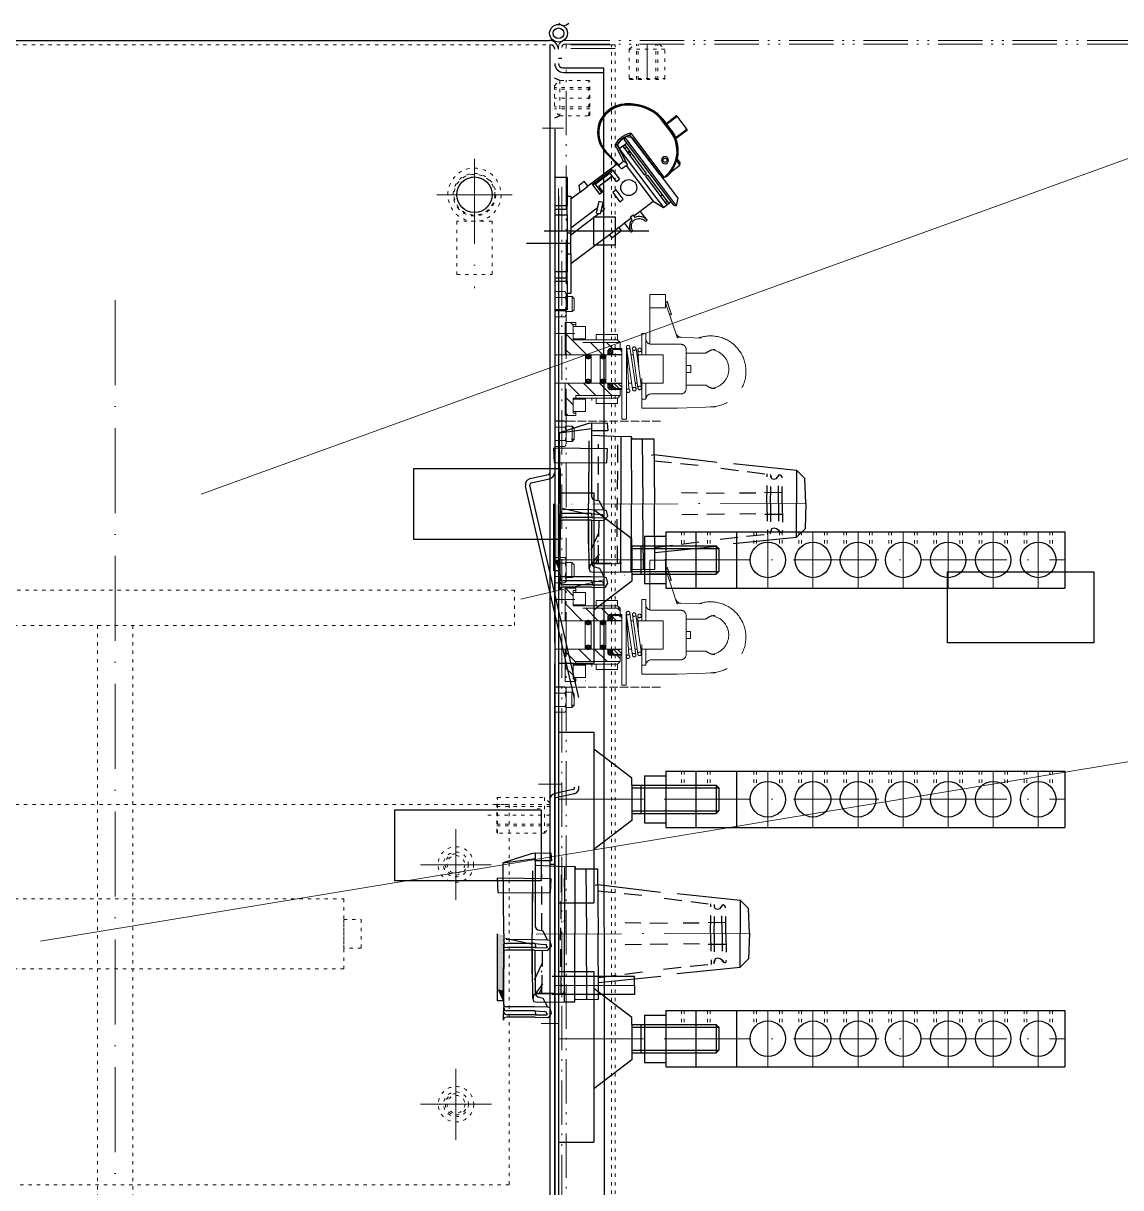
# Model space of a CAD drawing. Header units: millimetres. Extents: x 13152 to 35294, y -6229 to 54471.
# Drawn here: x 30455 to 31074, y 11748 to 12405 of the extents above; entities that cross this region are included whole.
import ezdxf

# ---------------------------------------------------------------- set-up
doc = ezdxf.new("R2010")
doc.units = ezdxf.units.MM
doc.header["$LTSCALE"] = 4
for name, pattern in [('5 双点画线', [10.5, 6.25, -1.25, 0.25, -1.25, 0.25, -1.25]), ('ACAD_ISO02W100', [15, 12, -3]), ('ACAD_ISO03W100', [1.18, 0.47, -0.71]), ('ACAD_ISO10W100', [18, 12, -3, 0, -3]), ('DASHED', [0.75, 0.5, -0.25])]:
    doc.linetypes.add(name, pattern=pattern)
for name, color, linetype in [('1', 12, 'Continuous'), ('10', 1, 'Continuous'), ('4虚线层', 6, 'DASHED'), ('器身绝缘0', 4, 'Continuous')]:
    doc.layers.add(name, color=color, linetype=linetype)
for name, color, linetype, lineweight in [('标注、文本', 3, 'Continuous', 25), ('粗实线', 4, 'Continuous', 53), ('铁心', 3, 'Continuous', 0)]:
    doc.layers.add(name, color=color, linetype=linetype, lineweight=lineweight)
pattern_1 = [(135, (75926.2069, -165104.8281), (0.56126601, 0.56126601), []), (45, (75926.2069, -165104.8281), (1.68379802, 0.56126601), [1.984375, -1.190625])]

# ---------------------------------------------------------------- blocks, each defined once
blk = doc.blocks.new('5354650')
at = {"layer": '4虚线层', "ltscale": 5}
h = blk.add_hatch(color=256, dxfattribs=at)
h.dxf.hatch_style = 2
h.paths.add_polyline_path([(26822.77, -1880.58), (26822.82, -1911.91), (26826.27, -1912.71)])
h = blk.add_hatch(color=256, dxfattribs=at)
h.dxf.hatch_style = 2
h.paths.add_polyline_path([(26822.77, -1880.58), (26826.22, -1881.38), (26826.27, -1912.71)])
at = {"layer": '标注、文本'}
h = blk.add_hatch(color=256, dxfattribs=at)
h.dxf.hatch_style = 2
h.paths.add_polyline_path([(26822.82, -1911.91), (26826.27, -1912.71), (26825.69, -1918.4)])
at = {"layer": '4虚线层', "ltscale": 5}
for points in [[(26847.88, -1879.09), (26847.98, -1847.07)], [(26842.5, -1858.18), (26842.4, -1880.74)], [(26916.92, -1860.8), (26945.22, -1864.42)], [(26945.06, -1865.11), (26945.43, -1866.65), (26946.82, -1866.97), (26948.36, -1866.6), (26949.37, -1865.38)], [(26950.22, -1864.84), (26949.53, -1864.68), (26949.37, -1865.38)], [(26951.55, -1881.18), (26951.45, -1865.85), (26950.91, -1865), (26950.22, -1864.84)], [(26918.73, -1875.05), (26894.79, -1874.63)], [(26951.6, -1874.63), (26927.51, -1874.9)], [(26846.28, -1914.41), (26844.04, -1914.62), (26847.82, -1914.04), (26848.25, -1890.1)], [(26918.94, -1886.76), (26894.85, -1887.02)], [(26951.66, -1887.03), (26927.72, -1886.6)], [(26916.44, -1900.75), (26944.79, -1897.82)], [(26949.58, -1896.02), (26948.36, -1895.01), (26946.97, -1894.69), (26945.43, -1895.06), (26944.95, -1897.13)], [(26949.58, -1896.02), (26950.11, -1896.87), (26950.8, -1897.03)], [(26950.8, -1897.03), (26951.5, -1897.19), (26951.82, -1895.8)]]:
    blk.add_lwpolyline(points, dxfattribs=at)
for points in [[(26858.84, -1847.39), (26858.84, -1847.39), (26858.41, -1880.79), (26858.41, -1880.79)], [(26860.59, -1849.25), (26860.59, -1849.25), (26860.64, -1880.58), (26860.64, -1880.58)], [(26879.32, -1856.49), (26879.32, -1856.49), (26907.77, -1859.41), (26907.77, -1859.41)], [(26942.93, -1880.64), (26942.93, -1880.64), (26943.15, -1863.94), (26943.15, -1863.94)], [(26945.01, -1881.12), (26945.01, -1881.12), (26945.22, -1864.42), (26945.22, -1864.42)], [(26950.22, -1864.84), (26950.22, -1864.84), (26950.38, -1864.15), (26950.38, -1864.15)], [(26949.48, -1880.7), (26949.48, -1880.7), (26949.37, -1865.38), (26949.37, -1865.38)], [(26858.67, -1914.36), (26858.67, -1914.36), (26858.41, -1880.79), (26858.41, -1880.79)], [(26942.93, -1880.64), (26942.93, -1880.64), (26943.25, -1898.2), (26943.25, -1898.2)], [(26945.01, -1881.12), (26945.01, -1881.12), (26944.79, -1897.82), (26944.79, -1897.82)], [(26949.48, -1880.7), (26949.48, -1880.7), (26949.42, -1896.71), (26949.42, -1896.71)], [(26951.55, -1881.18), (26951.55, -1881.18), (26951.82, -1895.8), (26951.82, -1895.8)], [(26843.72, -1906.54), (26843.72, -1906.54), (26848.03, -1897.34), (26848.03, -1897.34)], [(26847.61, -1902.34), (26847.61, -1902.34), (26847.77, -1901.65), (26847.77, -1901.65)], [(26879.68, -1905.37), (26879.68, -1905.37), (26908.2, -1901.76), (26908.2, -1901.76)], [(26848.24, -1909.04), (26848.24, -1909.04), (26844.04, -1914.62), (26844.04, -1914.62)], [(26842.71, -1917.23), (26842.71, -1917.23), (26842.87, -1916.54), (26842.87, -1916.54)], [(26844.89, -1914.09), (26844.89, -1914.09), (26860.9, -1914.15), (26860.9, -1914.15)], [(26847.77, -1911.11), (26847.77, -1911.11), (26846.28, -1914.41), (26846.28, -1914.41)]]:
    blk.add_open_spline(points, degree=3, dxfattribs=at)
at = {"layer": '标注、文本', "color": 1, "linetype": 'ACAD_ISO10W100', "lineweight": 18}
blk.add_line((26964.8, -1880.59), (26822.77, -1880.88), dxfattribs=at)
at = {"layer": '标注、文本'}
for points in [[(26844.16, -1835.26), (26841.92, -1835.47), (26826.18, -1840.58)], [(26826.38, -1880.68), (26826.18, -1840.58), (26844.21, -1838.18)], [(26844.16, -1835.26), (26852.93, -1835.1), (26853.36, -1839.57), (26843.89, -1839.57)], [(26844.16, -1835.26), (26844.05, -1876.75), (26844.58, -1877.6), (26845.8, -1878.61)], [(26844.79, -1841.96), (26860.65, -1842.71), (26866.5, -1842.6), (26866.49, -1880.48)], [(26866.5, -1842.6), (26866.87, -1844.14), (26879.26, -1844.09), (26879.58, -1880.58)], [(26872.72, -1844.04), (26873.04, -1880.53)], [(26877.88, -1853.24), (26879.42, -1852.87), (26914.8, -1857.39)], [(26924.1, -1858.09), (26959.64, -1861.92), (26959.64, -1880.86)], [(26964.8, -1880.59), (26964.37, -1866.65), (26959.64, -1861.92)], [(26826.38, -1880.68), (26825.69, -1918.4), (26822.76, -1918.45), (26822.77, -1880.58)], [(26826.38, -1880.68), (26826.06, -1919.94), (26826.43, -1921.48), (26827.82, -1921.8)], [(26826.28, -1884.3), (26826.65, -1885.84), (26828.03, -1886.16)], [(26844.89, -1914.09), (26843.19, -1915.16), (26842.71, -1917.23), (26843.08, -1918.77), (26845.16, -1919.25), (26860.48, -1919.15), (26866.33, -1919.04), (26866.49, -1880.48)], [(26843.94, -1889.84), (26844.04, -1914.62), (26858.67, -1914.36), (26860.21, -1913.99), (26860.53, -1912.6), (26860.64, -1880.58)], [(26851.07, -1884.2), (26848.57, -1879.25), (26845.8, -1878.61)], [(26853.19, -1887.6), (26852.82, -1886.06), (26852.45, -1884.52), (26851.07, -1884.2)], [(26866.65, -1917.66), (26879.73, -1917.77), (26879.58, -1880.58)], [(26923.89, -1903.19), (26959.63, -1899.79), (26959.64, -1880.86)], [(26964.8, -1880.59), (26964.37, -1895.06), (26959.63, -1899.79)], [(26825.8, -1886.38), (26826.86, -1888.08), (26828.25, -1888.4)], [(26827.93, -1889.78), (26826.38, -1890.15), (26826.06, -1891.54)], [(26843.94, -1889.84), (26844.04, -1914.62), (26844.57, -1915.48), (26845.8, -1916.49)], [(26843.94, -1889.84), (26851.17, -1890.05)], [(26844.04, -1886.22), (26844.26, -1888.45)], [(26844.04, -1886.22), (26844.26, -1888.45)], [(26850.8, -1888.51), (26850.43, -1886.96), (26849.04, -1886.64)], [(26851.17, -1890.05), (26852.18, -1888.83), (26853.19, -1887.6)], [(26879.74, -1908.3), (26914.79, -1904.74)], [(26851.06, -1922.07), (26848.56, -1917.12), (26845.8, -1916.49)], [(26826.06, -1919.94), (26826.27, -1922.18), (26826.65, -1923.72), (26828.03, -1924.04)], [(26826.06, -1929.41), (26826.27, -1922.18)], [(26853.19, -1925.48), (26852.82, -1923.93), (26852.45, -1922.39), (26851.06, -1922.07)], [(26825.8, -1924.25), (26826.86, -1925.95), (26828.24, -1926.27)], [(26827.92, -1927.66), (26826.38, -1928.03), (26826.06, -1929.41)], [(26843.93, -1927.71), (26851.17, -1927.92)], [(26850.8, -1926.38), (26850.42, -1924.84), (26849.04, -1924.52)], [(26851.17, -1927.92), (26852.02, -1927.39), (26853.19, -1925.48)]]:
    blk.add_lwpolyline(points, dxfattribs=at)
blk.add_lwpolyline([(26823.04, -1857.33), (26852.82, -1857.65), (26853.2, -1849.73), (26822.72, -1849.25)], close=True, dxfattribs=at)
for points in [[(26842.61, -1845.1), (26842.61, -1845.1), (26842.4, -1880.74), (26842.4, -1880.74)], [(26860.65, -1842.71), (26860.65, -1842.71), (26860.64, -1880.58), (26860.64, -1880.58)], [(26827.29, -1883.08), (26827.29, -1883.08), (26842.5, -1886.59), (26842.5, -1886.59)], [(26843.83, -1883.98), (26843.83, -1883.98), (26827.82, -1883.93), (26827.82, -1883.93)], [(26842.29, -1903.29), (26842.29, -1903.29), (26842.4, -1880.74), (26842.4, -1880.74)], [(26842.71, -1917.23), (26842.71, -1917.23), (26842.4, -1880.74), (26842.4, -1880.74)], [(26851.07, -1884.2), (26851.07, -1884.2), (26843.83, -1883.98), (26843.83, -1883.98)], [(26860.48, -1919.15), (26860.48, -1919.15), (26860.64, -1880.58), (26860.64, -1880.58)], [(26873.19, -1917.71), (26873.19, -1917.71), (26873.04, -1880.53), (26873.04, -1880.53)], [(26843.94, -1889.84), (26843.94, -1889.84), (26827.93, -1889.78), (26827.93, -1889.78)], [(26844.04, -1886.22), (26844.04, -1886.22), (26828.03, -1886.16), (26828.03, -1886.16)], [(26844.26, -1888.45), (26844.26, -1888.45), (26828.25, -1888.4), (26828.25, -1888.4)], [(26844.04, -1886.22), (26844.04, -1886.22), (26849.04, -1886.64), (26849.04, -1886.64)], [(26844.26, -1888.45), (26844.26, -1888.45), (26850.8, -1888.51), (26850.8, -1888.51)], [(26850.8, -1888.51), (26850.8, -1888.51), (26850.96, -1887.81), (26850.96, -1887.81)], [(26843.83, -1921.86), (26843.83, -1921.86), (26827.82, -1921.8), (26827.82, -1921.8)], [(26844.04, -1924.09), (26844.04, -1924.09), (26828.03, -1924.04), (26828.03, -1924.04)], [(26851.06, -1922.07), (26851.06, -1922.07), (26843.83, -1921.86), (26843.83, -1921.86)], [(26844.04, -1924.09), (26844.04, -1924.09), (26844.25, -1926.33), (26844.25, -1926.33)], [(26844.04, -1924.09), (26844.04, -1924.09), (26849.04, -1924.52), (26849.04, -1924.52)], [(26843.93, -1927.71), (26843.93, -1927.71), (26827.92, -1927.66), (26827.92, -1927.66)], [(26844.25, -1926.33), (26844.25, -1926.33), (26828.24, -1926.27), (26828.24, -1926.27)], [(26844.25, -1926.33), (26844.25, -1926.33), (26850.8, -1926.38), (26850.8, -1926.38)], [(26850.8, -1926.38), (26850.8, -1926.38), (26850.96, -1925.69), (26850.96, -1925.69)]]:
    blk.add_open_spline(points, degree=3, dxfattribs=at)
blk = doc.blocks.new('m123')
at = {"layer": '标注、文本'}
for p, q in [((42662.81, 11135.56), (42662.81, 11039.45)), ((42662.81, 11135.56), (42682.81, 11135.56)), ((42682.81, 11135.56), (42682.81, 11039.45)), ((42704.31, 11109.75), (42682.81, 11126.05)), ((42723.31, 11113.63), (42723.31, 11081.88)), ((42723.31, 11113.63), (42948.31, 11113.63)), ((42740.31, 11113.63), (42740.31, 11081.88)), ((42763.31, 11113.63), (42763.31, 11081.88)), ((42948.31, 11113.63), (42948.31, 11081.88)), ((42704.31, 11105.75), (42704.31, 11109.75)), ((42704.31, 11105.75), (42751.81, 11105.75)), ((42704.31, 11105.75), (42704.31, 11089.75)), ((42709.31, 11105.75), (42709.31, 11089.75)), ((42711.31, 11111.09), (42723.31, 11111.09)), ((42711.31, 11111.09), (42711.31, 11084.41)), ((42751.81, 11105.75), (42751.81, 11089.75)), ((42751.81, 11105.75), (42753.31, 11104.25)), ((42704.31, 11104.25), (42753.31, 11104.25)), ((42753.31, 11104.25), (42753.31, 11091.25)), ((42704.31, 11085.75), (42682.81, 11069.45)), ((42704.31, 11091.25), (42753.31, 11091.25)), ((42704.31, 11089.75), (42751.81, 11089.75)), ((42704.31, 11089.75), (42704.31, 11085.75)), ((42751.81, 11089.75), (42753.31, 11091.25)), ((42711.31, 11084.41), (42723.31, 11084.41)), ((42723.31, 11081.88), (42948.31, 11081.88)), ((42662.81, 11039.45), (42682.81, 11039.45))]:
    blk.add_line(p, q, dxfattribs=at)
at = {"layer": '标注、文本', "color": 2, "linetype": 'ACAD_ISO03W100', "lineweight": 18}
for p, q in [((42732.31, 11113.63), (42732.31, 11105.75)), ((42733.81, 11113.63), (42733.81, 11105.75)), ((42746.81, 11113.63), (42746.81, 11105.75)), ((42748.31, 11113.63), (42748.31, 11105.75)), ((42772.91, 11113.63), (42772.91, 11103.75)), ((42774.41, 11113.63), (42774.41, 11105.35)), ((42787.41, 11113.63), (42787.41, 11105.35)), ((42788.91, 11113.63), (42788.91, 11103.75)), ((42798.31, 11113.63), (42798.31, 11103.75)), ((42799.81, 11113.63), (42799.81, 11105.35)), ((42812.81, 11113.63), (42812.81, 11105.35)), ((42814.31, 11113.63), (42814.31, 11103.75)), ((42823.71, 11113.63), (42823.71, 11103.75)), ((42825.21, 11113.63), (42825.21, 11105.35)), ((42838.21, 11113.63), (42838.21, 11105.35)), ((42839.71, 11113.63), (42839.71, 11103.75)), ((42849.11, 11113.63), (42849.11, 11103.75)), ((42850.61, 11113.63), (42850.61, 11105.35)), ((42863.61, 11113.63), (42863.61, 11105.35)), ((42865.11, 11113.63), (42865.11, 11103.75)), ((42874.51, 11113.63), (42874.51, 11103.75)), ((42876.01, 11113.63), (42876.01, 11105.35)), ((42889.01, 11113.63), (42889.01, 11105.35)), ((42890.51, 11113.63), (42890.51, 11103.75)), ((42899.91, 11113.63), (42899.91, 11103.75)), ((42901.41, 11113.63), (42901.41, 11105.35)), ((42914.41, 11113.63), (42914.41, 11105.35)), ((42915.91, 11113.63), (42915.91, 11103.75)), ((42925.31, 11113.63), (42925.31, 11103.75)), ((42926.81, 11113.63), (42926.81, 11105.35)), ((42939.81, 11113.63), (42939.81, 11105.35)), ((42941.31, 11113.63), (42941.31, 11103.75))]:
    blk.add_line(p, q, dxfattribs=at)
at = {"layer": '标注、文本', "color": 1, "linetype": 'ACAD_ISO10W100', "lineweight": 18}
for p, q in [((42780.91, 11113.63), (42780.91, 11081.88)), ((42806.31, 11113.63), (42806.31, 11081.88)), ((42831.71, 11113.63), (42831.71, 11081.88)), ((42857.11, 11113.63), (42857.11, 11081.88)), ((42882.51, 11113.63), (42882.51, 11081.88)), ((42907.91, 11113.63), (42907.91, 11081.88)), ((42933.31, 11113.63), (42933.31, 11081.88)), ((42662.81, 11097.75), (42753.31, 11097.75)), ((42723.31, 11097.75), (42948.31, 11097.75))]:
    blk.add_line(p, q, dxfattribs=at)
at = {"layer": '标注、文本'}
for centre in [(42780.91, 11097.75), (42806.31, 11097.75), (42831.71, 11097.75), (42857.11, 11097.75), (42882.51, 11097.75), (42907.91, 11097.75), (42933.31, 11097.75)]:
    blk.add_circle(centre, 10, dxfattribs=at)
blk = doc.blocks.new('A$C200A7939')
at = {"layer": '粗实线', "lineweight": 30}
for p, q in [((53.97, 115.63), (53.85, 115.85)), ((73.62, 110.49), (73.49, 110.71)), ((75.54, 109.03), (75.32, 109.25)), ((81.19, 100.54), (76.22, 107.14)), ((76.61, 107.46), (76.49, 107.69)), ((78.39, 105.16), (76.49, 107.69)), ((76.61, 107.46), (81.58, 100.87)), ((76.65, 107.7), (78.55, 105.17)), ((76.86, 107.48), (76.65, 107.7)), ((76.86, 107.48), (81.83, 100.88)), ((78.55, 105.17), (78.39, 105.16)), ((90.54, 101.75), (84.94, 109.17)), ((58.8, 99.51), (77.31, 74.97)), ((79.68, 103.67), (79.52, 103.66)), ((81.47, 101.08), (79.52, 103.66)), ((79.68, 103.67), (81.63, 101.09)), ((81.58, 100.87), (81.47, 101.08)), ((81.83, 100.88), (81.63, 101.09)), ((83.14, 98.43), (83.03, 98.64)), ((90.51, 101.11), (84.48, 96.63)), ((42.06, 92.46), (42.18, 92.23)), ((54.76, 83.77), (50.02, 93.07)), ((51.13, 93.09), (56.58, 82.4)), ((51.34, 93.11), (51.17, 93.1)), ((56.61, 82.41), (51.17, 93.1)), ((52.51, 90.81), (51.34, 93.11)), ((51.38, 93.11), (51.36, 93.13)), ((51.38, 93.11), (52.54, 90.83)), ((56.73, 93.99), (52.37, 90.7)), ((54.34, 92.18), (55.41, 92.98)), ((54.34, 92.18), (66.47, 76.09)), ((55.26, 97.21), (55.17, 96.07)), ((69.16, 77.5), (55.17, 96.07)), ((55.41, 92.98), (67.54, 76.9)), ((69.96, 78.1), (55.47, 97.33)), ((59.28, 97.23), (55.83, 97.52)), ((75.15, 76.19), (58.36, 98.44)), ((72.6, 80.08), (59.7, 97.19)), ((52.81, 80.26), (44.69, 88.78)), ((45.06, 89.1), (52.08, 81.75)), ((52.37, 90.7), (73.59, 62.55)), ((55.29, 90.92), (56.36, 91.73)), ((59.11, 88.08), (58.04, 87.27)), ((51.11, 82.05), (34.7, 69.69)), ((37.09, 70.68), (48.27, 79.11)), ((46.81, 77.55), (48.49, 78.81)), ((48.27, 79.11), (48.49, 78.81)), ((48.49, 78.81), (48.62, 78.64)), ((52.08, 81.75), (54.76, 83.77)), ((53.69, 79.39), (56.88, 81.79)), ((56.33, 81.37), (62.84, 72.73)), ((85.49, 62.98), (72.6, 80.08)), ((81.1, 77.42), (86.54, 81.52)), ((84.62, 84.07), (86.54, 81.52)), ((86.74, 82.92), (84.96, 85.28)), ((86.54, 81.52), (86.74, 82.92)), ((16, 76.76), (16, 2)), ((16, 74.76), (23, 74.76)), ((23, 74.76), (23, 58.67)), ((29.73, 70.34), (32.59, 72.49)), ((34.71, 69.68), (32.59, 72.49)), ((38.39, 71.28), (46.77, 77.6)), ((47.21, 77.02), (38.82, 70.7)), ((40.77, 69.78), (48.35, 75.5)), ((40.89, 69.62), (48.47, 75.34)), ((46.81, 77.55), (46.77, 77.6)), ((46.94, 77.37), (46.81, 77.55)), ((48.62, 78.64), (46.94, 77.37)), ((50.72, 72.36), (46.94, 77.37)), ((48.62, 78.64), (52.4, 73.63)), ((50.72, 72.36), (52.4, 73.63)), ((62.84, 72.73), (71.56, 61.15)), ((66.47, 76.09), (67.54, 76.9)), ((67.07, 75.29), (68.14, 76.1)), ((67.07, 75.29), (79.19, 59.2)), ((68.14, 76.1), (80.26, 60.01)), ((83.15, 58.93), (69.16, 77.5)), ((84.63, 58.64), (69.96, 78.1)), ((76.96, 74.29), (77.86, 74.97)), ((79.87, 75.84), (79.77, 75.95)), ((30.23, 66.31), (25, 62.37)), ((30.23, 66.3), (29.73, 70.34)), ((30.23, 66.3), (34.71, 69.68)), ((37.09, 70.68), (37.29, 70.41)), ((37.29, 70.41), (38.4, 71.26)), ((37.42, 70.24), (37.29, 70.41)), ((38.54, 71.08), (37.42, 70.24)), ((37.42, 70.24), (41.21, 65.2)), ((38.39, 71.28), (38.4, 71.26)), ((38.4, 71.26), (38.54, 71.08)), ((38.54, 71.08), (42.33, 66.04)), ((43.13, 66.65), (40.77, 69.78)), ((41.21, 65.2), (42.33, 66.04)), ((42.33, 66.04), (43.13, 66.65)), ((50.67, 67.63), (48.68, 66.13)), ((48.68, 66.13), (52.59, 60.94)), ((54.59, 62.44), (50.67, 67.63)), ((23, 64.08), (25, 64.08)), ((25, 64.08), (25, 43.35)), ((40.78, 61.02), (39.32, 54.68)), ((43.22, 60.45), (40.78, 61.02)), ((41.76, 54.12), (43.22, 60.45)), ((52.59, 60.94), (54.59, 62.44)), ((64.15, 55.57), (71.56, 61.15)), ((71.56, 61.15), (77.23, 57.72)), ((73.59, 62.55), (77.23, 57.72)), ((73.59, 62.55), (73.59, 62.55)), ((75.49, 64.11), (76.56, 64.92)), ((77.23, 57.72), (81.59, 61.01)), ((78.24, 60.46), (79.31, 61.27)), ((79.19, 59.2), (80.26, 60.01)), ((84.63, 58.64), (85.49, 62.98)), ((23, 58.67), (16, 58.67)), ((16, 56.75), (23, 56.75)), ((16, 53.47), (23, 53.47)), ((23, 56.75), (23, 58.67)), ((23, 53.47), (23, 56.75)), ((23, 53.47), (23, 21.29)), ((39.94, 57.35), (25, 46.1)), ((25, 42.34), (40.9, 54.32)), ((39.32, 54.68), (41.76, 54.12)), ((42, 55.15), (44.03, 56.68)), ((42.74, 58.39), (44.03, 56.68)), ((58.42, 52.21), (60.18, 53.53)), ((61.25, 52.11), (60.18, 53.53)), ((60.61, 52.96), (64.12, 55.61)), ((68, 50.45), (64.12, 55.61)), ((83.15, 58.93), (84.63, 58.64)), ((46.8, 42.53), (52.07, 46.51)), ((53.6, 44.48), (52.07, 46.51)), ((52.09, 46.48), (55.37, 48.95)), ((55.34, 48.99), (58.85, 51.63)), ((59.22, 43.83), (55.34, 48.99)), ((58.42, 52.21), (59.49, 50.79)), ((67.48, 50.06), (68, 50.45)), ((69, 44.35), (10, 44.35)), ((23, 43.35), (25, 43.35)), ((25, 31.41), (25, 43.35)), ((25, 26.06), (46.82, 42.51)), ((48.33, 40.51), (46.8, 42.53)), ((53.6, 44.48), (48.33, 40.51)), ((59.22, 43.83), (59.74, 44.23)), ((25, 37.38), (0, 37.38)), ((25, 31.41), (23, 31.41)), ((25, 31.41), (25, 9.38)), ((23, 21.29), (16, 21.29)), ((23, 18.01), (23, 21.29)), ((16, 18.01), (23, 18.01)), ((16, 16.09), (23, 16.09)), ((23, 16.09), (23, 18.01)), ((23, 16.09), (23, 0)), ((23, 9.38), (25, 9.38)), ((23, 0), (16, 0))]:
    blk.add_line(p, q, dxfattribs=at)
blk.add_lwpolyline([(38, 52.35), (50, 52.35), (50, 36.35), (38, 36.35)], close=True, dxfattribs=at)
at = {"layer": '粗实线', "lineweight": 30, "extrusion": (0, 0, -1)}
blk.add_circle((-78.17, 84.32), 2, dxfattribs=at)
at = {"layer": '粗实线', "lineweight": 30}
for centre, radius in [((78.17, 84.32), 1.13), ((57.72, 68.88), 4.5)]:
    blk.add_circle(centre, radius, dxfattribs=at)
for centre, radius, start, end in [((63.61, 47.14), 5.5, 37, 115.46304), ((63.61, 47.14), 5.5, 138.53696, 217), ((67.18, 50.46), 0.5, 222.89461, 307), ((59.44, 44.63), 0.5, 307, 31.10539)]:
    blk.add_arc(centre, radius, start, end, dxfattribs=at)
at = {"layer": '粗实线', "lineweight": 30, "extrusion": (0, 0, -1)}
blk.add_arc((-63.61, 47.14), 4.37, 328.89461, 137.10539, dxfattribs=at)
at = {"layer": '粗实线', "lineweight": 30}
for centre, major_axis, ratio, start_param, end_param in [((56.27, 99.81), (-14.09, -7.58), 0.99884, 4.363996, 6.551417), ((56.15, 100.04), (14.09, 7.58), 0.99884, 1.222403, 3.141558), ((56.28, 99.79), (13.65, 7.34), 0.99884, 1.222403, 3.409825), ((57.59, 90.15), (22.9, 12.31), 0.99884, 0.41949, 1.222403), ((57.71, 89.93), (-22.9, -12.31), 0.99884, 3.561083, 4.363996), ((54.04, 115.13), (0.072, -0.495), 0.016437, 1.52552, 3.096316), ((57.72, 89.91), (22.46, 12.08), 0.99884, 0.41949, 1.222403), ((57.75, 90.16), (18.61, 18.16), 0.998343, 0.13937, 0.871114), ((73.31, 110.09), (-0.306, -0.396), 0.043972, 1.551165, 3.121962), ((63.84, 97.81), (13.65, 7.34), 0.99884, 0.152631, 0.41949), ((63.71, 98.06), (14.09, 7.58), 0.99884, 0.15263, 0.41949), ((73.05, 109.93), (-0.612, -0.791), 0.056989, 3.133584, 3.6194), ((63.83, 97.83), (-14.09, -7.58), 0.99884, 3.294223, 3.561083), ((63.87, 98.07), (11.45, 11.17), 0.998343, 6.155695, 6.422555), ((64.08, 97.85), (11.45, 11.17), 0.998343, 6.155695, 6.283216), ((76.21, 107.16), (-0.399, -0.301), 0.047588, 1.564147, 3.1339), ((75.85, 107.1), (-0.799, -0.601), 0.05708, 3.159746, 3.671896), ((70.67, 99.04), (13.66, 10.29), 0.004763, -0.944344, -0.057398), ((70.97, 98.64), (13.98, 10.53), 0.004753, 5.322503, 6.287199), ((61.02, 87.28), (-10.96, -5.89), 0.99884, 4.39833, 5.304677), ((66.42, 89.41), (16.29, 8.76), 0.99884, 4.89389, 6.435766), ((66.41, 89.43), (-16.73, -9), 0.99884, 1.848722, 3.294173), ((81.18, 100.57), (-0.399, -0.301), 0.047588, 1.563859, 3.1339), ((80.83, 100.49), (-0.799, -0.602), 0.004753, 3.156454, 3.668086), ((76.57, 91.21), (-13.98, -10.53), 0.004753, 3.1467, 4.123831), ((60.99, 87.32), (10.08, 5.42), 0.99884, 1.309893, 2.118457), ((61.21, 87.08), (-0.82, 11.68), 0.999962, 0.172283, 0.96125), ((61.38, 87.09), (-0.82, 11.68), 0.999962, 0.481281, 0.96125), ((61.24, 87.34), (-8.19, -7.99), 0.998343, 4.602073, 4.979929), ((61.38, 87.09), (-0.82, 11.68), 0.999962, 0.188779, 0.405853), ((61.24, 87.34), (-8.19, -7.99), 0.998343, 4.191387, 4.291709), ((66.66, 89.45), (13.6, 13.27), 0.998343, 5.276241, 5.892279), ((45.05, 89.12), (0.362, 0.345), 0.046425, 3.128817, 4.699614), ((70.97, 98.64), (13.98, 10.53), 0.004753, 2.946494, 3.582151), ((70.67, 99.04), (-13.58, -10.23), 0.004753, 0.026533, 0.373337), ((77.56, 77.95), (2.64, 1.42), 0.99884, 4.135252, 4.354564), ((77.81, 77.97), (-2.15, -2.1), 0.998343, 0.817037, 0.867657), ((66.66, 89.45), (13.6, 13.27), 0.998343, 4.710195, 4.850406)]:
    blk.add_ellipse(centre, major_axis=major_axis, ratio=ratio, start_param=start_param, end_param=end_param, dxfattribs=at)
at = {"layer": '粗实线', "lineweight": 30, "extrusion": (0, 0, -1)}
for centre, major_axis, ratio, start_param, end_param in [((77.17, 105.35), (-1.39, 0.18), 0.001239, 3.147709, 3.666537), ((78.63, 103.41), (-1.06, -0.26), 0.001376, 2.614119, 3.133686), ((66.29, 89.64), (11.36, -15.26), 0.998745, 4.706556, 4.859166), ((66.45, 89.66), (11.11, -15.44), 0.99877, 4.690072, 5.567381), ((70.45, 85.56), (-15.47, -11.35), 0.089062, 2.738165, 2.767688), ((51.61, 81.57), (-2.08, 2.19), 0.012676, 3.143075, 4.080568), ((55.5, 84.51), (1.38, -2.71), 0.00104, 5.600881, 6.283298)]:
    blk.add_ellipse(centre, major_axis=major_axis, ratio=ratio, start_param=start_param, end_param=end_param, dxfattribs=at)
at = {"layer": '粗实线', "lineweight": 30}
for points, knots in [([(84.94, 109.17), (84.93, 109.18), (84.89, 109.25), (84.78, 109.32), (84.64, 109.37), (84.52, 109.38), (84.44, 109.36), (84.37, 109.34), (84.33, 109.33), (84.31, 109.32), (84.31, 109.31)], [0, 0, 0, 0, 0.060474, 0.246886, 0.39669, 0.524783, 0.633814, 0.728275, 0.835523, 1, 1, 1, 1]), ([(58.36, 98.44), (58.37, 98.44), (58.38, 98.47), (58.44, 98.58), (58.47, 98.67), (58.6, 98.98), (58.7, 99.24), (58.8, 99.51)], [0, 0, 0, 0, 0.25, 0.25, 0.5, 0.5, 1, 1, 1, 1]), ([(81.21, 101.71), (81.4, 101.51), (81.57, 101.3), (82, 100.78), (82.24, 100.46), (82.7, 99.82), (82.92, 99.5), (83.55, 98.5), (83.93, 97.81), (84.26, 97.1)], [0, 0, 0, 0, 0.149275, 0.149275, 0.361956, 0.361956, 0.574638, 0.574638, 1, 1, 1, 1]), ([(90.51, 101.11), (90.51, 101.11), (90.52, 101.11), (90.54, 101.14), (90.59, 101.21), (90.63, 101.32), (90.65, 101.47), (90.62, 101.62), (90.57, 101.7), (90.54, 101.74)], [0, 0, 0, 0, 0.044869, 0.213016, 0.339629, 0.479509, 0.658519, 0.857969, 1, 1, 1, 1]), ([(51.13, 93.09), (51.13, 93.09), (51.1, 93.08), (50.98, 93.07), (50.89, 93.07), (50.58, 93.07), (50.3, 93.07), (50.02, 93.07)], [0, 0, 0, 0, 0.25, 0.25, 0.5, 0.5, 1, 1, 1, 1]), ([(84.48, 96.63), (84.48, 96.63), (84.47, 96.64), (84.45, 96.68), (84.44, 96.71), (84.4, 96.8), (84.37, 96.85), (84.32, 96.97), (84.29, 97.03), (84.26, 97.1)], [0, 0, 0, 0, 0.25, 0.25, 0.5, 0.5, 0.75, 0.75, 1, 1, 1, 1]), ([(52.81, 80.26), (52.73, 80.35), (52.66, 80.45), (52.52, 80.68), (52.46, 80.8), (52.34, 81.06), (52.29, 81.19), (52.18, 81.47), (52.13, 81.61), (52.08, 81.75)], [0, 0, 0, 0, 0.25, 0.25, 0.5, 0.5, 0.75, 0.75, 1, 1, 1, 1]), ([(56.58, 82.4), (56.51, 82.53), (56.41, 82.65), (56.15, 82.88), (56, 82.99), (55.67, 83.22), (55.5, 83.33), (55.13, 83.55), (54.95, 83.66), (54.76, 83.77)], [0, 0, 0, 0, 0.25, 0.25, 0.5, 0.5, 0.75, 0.75, 1, 1, 1, 1]), ([(77.31, 74.97), (77.08, 74.99), (76.86, 75.04), (76.48, 75.16), (76.33, 75.22), (76.18, 75.3)], [0, 0, 0, 0, 0.564466, 0.564466, 1, 1, 1, 1]), ([(77.97, 74.99), (78.13, 75.01), (78.29, 75.04), (78.6, 75.14), (78.75, 75.21), (79.03, 75.35), (79.16, 75.43), (79.41, 75.62), (79.53, 75.72), (79.64, 75.83)], [0, 0, 0, 0, 0.25, 0.25, 0.5, 0.5, 0.75, 0.75, 1, 1, 1, 1]), ([(78.21, 75), (78.37, 75.02), (78.53, 75.06), (78.84, 75.16), (78.99, 75.22), (79.27, 75.37), (79.4, 75.45), (79.65, 75.63), (79.76, 75.73), (79.87, 75.84)], [0, 0, 0, 0, 0.25, 0.25, 0.5, 0.5, 0.75, 0.75, 1, 1, 1, 1])]:
    blk.add_open_spline(points, degree=3, knots=knots, dxfattribs=at)
blk = doc.blocks.new('jjsiieiekjnnm')
at = {"linetype": 'ACAD_ISO02W100', "lineweight": 13}
h = blk.add_hatch(dxfattribs=at)
h.set_pattern_fill('ANSI31', color=2, scale=2, angle=360, style=0)
h.set_pattern_definition([(45, (48120.354, -165383.168), (-4.490128, 4.490128), [])])
h.paths.add_polyline_path([(65904.39, -161943.76), (65925.39, -161943.76), (65925.39, -161942.26), (65930.89, -161942.26), (65930.89, -161933.76), (65929.39, -161933.76), (65929.39, -161932.76), (65935.39, -161932.76), (65935.39, -161950.76), (65934.83, -161950.76), (65923.12, -161950.76, 0.333333), (65921.62, -161950.76), (65914.82, -161950.76, 0.333333), (65913.32, -161950.76), (65912.49, -161950.76), (65911.39, -161950.76), (65911.39, -161948.26), (65910.39, -161947.26), (65904.39, -161947.26)])
h.paths.add_polyline_path([(65911.39, -161966.76), (65913.32, -161966.76, 0.333333), (65914.82, -161966.76), (65919.52, -161966.76), (65921.62, -161966.76, 0.333333), (65923.12, -161966.76), (65934.82, -161966.76), (65935.39, -161966.76), (65935.39, -161984.81), (65929.39, -161984.81), (65929.39, -161983.76), (65930.89, -161983.76), (65930.89, -161975.26), (65929.39, -161975.26), (65929.39, -161973.76), (65904.39, -161973.76), (65904.39, -161970.26), (65910.39, -161970.26), (65911.39, -161969.26)])
h = blk.add_hatch(dxfattribs=at)
h.set_pattern_fill('ANSI31', color=2, scale=2, angle=450, style=0)
h.set_pattern_definition([(45, (75926.207, -165104.828), (4.490128, -4.490128), [])])
h.paths.add_polyline_path([(65908.59, -161947.76), (65903.39, -161947.76), (65903.39, -161950.56), (65908.59, -161950.56), (65908.59, -161949.26)])
h = blk.add_hatch(dxfattribs=at)
h.set_pattern_fill('ANSI31', color=2, scale=1.5, angle=450, style=0)
h.set_pattern_definition([(45, (75926.207, -165104.828), (3.367596, -3.367596), [])])
h.paths.add_polyline_path([(65908.59, -161947.76), (65903.39, -161947.76), (65903.39, -161950.56), (65908.59, -161950.56), (65908.59, -161949.26)])
h = blk.add_hatch(dxfattribs=at)
h.set_pattern_fill('ANSI38', color=2, scale=0.25, angle=360, style=0)
h.set_pattern_definition(pattern_1)
h.paths.add_polyline_path([(65911.39, -161949.26, 1), (65908.59, -161949.26, 1)])
h = blk.add_hatch(dxfattribs=at)
h.set_pattern_fill('ANSI31', color=2, scale=0.5, angle=450, style=0)
h.set_pattern_definition([(45, (75926.2069, -165104.8281), (1.12253202, -1.12253202), [])])
h.paths.add_polyline_path([(65908.59, -161969.76), (65908.59, -161966.96), (65903.39, -161966.96), (65903.39, -161969.76)])
h = blk.add_hatch(dxfattribs=at)
h.set_pattern_fill('ANSI38', color=2, scale=0.25, angle=360, style=0)
h.set_pattern_definition(pattern_1)
h.paths.add_polyline_path([(65911.39, -161968.26, 1), (65908.59, -161968.26, 1)])
at = {"color": 2, "linetype": 'ACAD_ISO02W100', "lineweight": 13}
for p, q in [((65878.88, -161916.67), (65878.88, -161921.37)), ((65878.88, -161916.67), (65887.66, -161916.67)), ((65887.66, -161916.67), (65887.66, -161944.73)), ((65878.88, -161921.37), (65872.18, -161941.37)), ((65877.93, -161921.05), (65875.58, -161928.05)), ((65877.94, -161920.51), (65875.6, -161927.51)), ((65878.88, -161921.37), (65877.93, -161921.05)), ((65878.89, -161920.83), (65877.94, -161920.51)), ((65878.88, -161921.37), (65878.88, -161924.34)), ((65876.53, -161928.37), (65875.58, -161928.05)), ((65876.54, -161927.83), (65875.6, -161927.51)), ((65876.66, -161924.34), (65876.83, -161924.34)), ((65878.88, -161924.34), (65887.66, -161924.34)), ((65923.89, -161934.76), (65923.89, -161941.76)), ((65923.89, -161934.76), (65930.89, -161934.76)), ((65923.89, -161934.76), (65923.89, -161936.26)), ((65929.39, -161932.46), (65935.39, -161932.46)), ((65929.39, -161932.46), (65929.39, -161933.76)), ((65930.89, -161933.76), (65929.39, -161933.76)), ((65929.39, -161933.76), (65929.39, -161934.76)), ((65930.89, -161942.26), (65930.89, -161933.76)), ((65930.89, -161934.76), (65930.89, -161942.26)), ((65935.39, -161932.46), (65935.39, -161950.76)), ((65872.19, -161940.83), (65858.34, -161941.31)), ((65889.89, -161938.83), (65889.89, -161939.83)), ((65889.89, -161938.83), (65889.89, -161950.76)), ((65892.19, -161938.83), (65889.89, -161938.83)), ((65892.19, -161938.83), (65892.19, -161950.76)), ((65904.39, -161943.76), (65905.89, -161942.26)), ((65904.39, -161947.26), (65904.39, -161943.76)), ((65904.39, -161943.76), (65925.39, -161943.76)), ((65905.89, -161942.26), (65905.89, -161939.26)), ((65917.89, -161939.26), (65905.89, -161939.26)), ((65930.89, -161942.26), (65905.89, -161942.26)), ((65917.89, -161939.26), (65917.89, -161942.26)), ((65923.89, -161942.26), (65917.89, -161942.26)), ((65923.89, -161941.76), (65923.89, -161942.26)), ((65923.89, -161941.76), (65930.89, -161941.76)), ((65923.89, -161942.26), (65930.89, -161942.26)), ((65940.66, -161938.84), (65929.91, -161938.84)), ((65856.19, -161949.9), (65867.19, -161949.9)), ((65867.19, -161947.83), (65867.19, -161955.33)), ((65886.89, -161944.83), (65870.19, -161944.83)), ((65895.49, -161947.33), (65892.43, -161969.42)), ((65893.94, -161958.49), (65894.43, -161948.04)), ((65897.49, -161947.29), (65894.43, -161969.48)), ((65895.49, -161970.06), (65898.91, -161946.44)), ((65900.89, -161946.62), (65897.48, -161970.24)), ((65900.89, -161946.26), (65899.47, -161970.06)), ((65900.89, -161947.26), (65900.89, -161966.72)), ((65904.39, -161947.26), (65903.39, -161947.26)), ((65903.39, -161947.26), (65903.39, -161950.76)), ((65908.59, -161947.76), (65903.39, -161947.76)), ((65910.39, -161947.26), (65904.39, -161947.26)), ((65908.59, -161950.76), (65908.59, -161947.26)), ((65908.59, -161949.26), (65908.59, -161950.76)), ((65911.39, -161948.26), (65910.39, -161947.26)), ((65911.39, -161950.76), (65911.39, -161948.26)), ((65867.19, -161956.74), (65864.66, -161956.74)), ((65864.66, -161956.74), (65864.66, -161958.74)), ((65867.19, -161954.63), (65867.19, -161969.83)), ((65880.19, -161950.76), (65895.01, -161950.76)), ((65880.19, -161950.76), (65880.19, -161966.73)), ((65897.01, -161950.76), (65898.28, -161950.76)), ((65900.29, -161950.76), (65900.89, -161950.76)), ((65908.59, -161950.56), (65903.39, -161950.56)), ((65903.39, -161950.76), (65914.54, -161950.76)), ((65903.39, -161950.76), (65903.39, -161966.72)), ((65933.39, -161950.76), (65911.39, -161950.76)), ((65912.42, -161950.76), (65912.42, -161952.76)), ((65912.42, -161952.76), (65912.42, -161964.76)), ((65915.72, -161952.76), (65912.42, -161952.76)), ((65932.99, -161950.76), (65912.49, -161950.76)), ((65914.07, -161950.76), (65912.84, -161951.99)), ((65915.01, -161950.94), (65913.25, -161952.7)), ((65913.33, -161950.76), (65913.34, -161950.76)), ((65918.33, -161950.76), (65913.33, -161950.76)), ((65913.34, -161950.76), (65914.54, -161951.97)), ((65913.7, -161952.25), (65914.22, -161952.76)), ((65914.31, -161952.76), (65914.06, -161953.01)), ((65914.3, -161950.53), (65914.07, -161950.76)), ((65914.22, -161952.76), (65914.42, -161952.96)), ((65915.32, -161951.75), (65914.31, -161952.76)), ((65919.52, -161950.76), (65914.52, -161950.76)), ((65919.52, -161950.76), (65914.52, -161950.76)), ((65914.54, -161952.86), (65914.58, -161952.86)), ((65914.82, -161951.13), (65915.31, -161951.62)), ((65915.72, -161950.76), (65915.72, -161952.76)), ((65915.72, -161952.76), (65915.72, -161964.76)), ((65920.72, -161950.76), (65920.72, -161952.76)), ((65920.72, -161952.76), (65920.72, -161964.76)), ((65920.72, -161952.76), (65924.02, -161952.76)), ((65921.12, -161951.81), (65922.07, -161952.76)), ((65921.92, -161950.76), (65921.14, -161951.54)), ((65923.05, -161950.76), (65921.34, -161952.47)), ((65921.4, -161950.97), (65921.84, -161951.41)), ((65933.63, -161950.76), (65921.63, -161950.76)), ((65922.17, -161952.76), (65921.98, -161952.95)), ((65922.07, -161952.76), (65922.32, -161953.01)), ((65923.56, -161951.37), (65922.17, -161952.76)), ((65922.2, -161950.64), (65922.32, -161950.76)), ((65922.32, -161950.76), (65923.52, -161951.97)), ((65922.68, -161952.25), (65923.16, -161952.73)), ((65934.82, -161950.76), (65922.82, -161950.76)), ((65934.82, -161950.76), (65922.82, -161950.76)), ((65923.08, -161950.73), (65923.05, -161950.76)), ((65924.02, -161950.76), (65924.02, -161952.76)), ((65924.02, -161952.76), (65924.02, -161964.76)), ((65936.02, -161950.76), (65934.83, -161950.76)), ((65940.66, -161950.76), (65937.22, -161950.76)), ((65937.52, -161950.76), (65940.66, -161950.76)), ((65940.66, -161950.76), (65937.52, -161950.76)), ((65864.66, -161960.74), (65864.66, -161958.74)), ((65867.19, -161960.74), (65864.66, -161960.74)), ((65856.06, -161967.86), (65867.19, -161967.86)), ((65880.19, -161966.73), (65892.8, -161966.72)), ((65889.89, -161975.83), (65889.89, -161966.73)), ((65892.19, -161966.13), (65892.19, -161964.13)), ((65892.19, -161966.13), (65892.19, -161977.83)), ((65892.19, -161966.72), (65892.19, -161980.83)), ((65894.81, -161966.72), (65895.98, -161966.72)), ((65897.99, -161966.72), (65899.67, -161966.72)), ((65900.89, -161966.72), (65900.89, -161987.13)), ((65903.39, -161966.72), (65914.54, -161966.71)), ((65903.39, -161966.72), (65903.39, -161970.26)), ((65903.39, -161966.72), (65903.39, -161987.13)), ((65908.59, -161966.96), (65903.39, -161966.96)), ((65908.59, -161969.76), (65903.39, -161969.76)), ((65908.59, -161966.76), (65908.59, -161970.26)), ((65908.59, -161970.26), (65908.59, -161966.76)), ((65910.39, -161970.26), (65911.39, -161969.26)), ((65911.39, -161969.26), (65911.39, -161966.76)), ((65933.39, -161966.76), (65911.39, -161966.76)), ((65912.42, -161964.76), (65912.42, -161966.76)), ((65915.72, -161964.76), (65912.42, -161964.76)), ((65932.99, -161966.76), (65912.49, -161966.76)), ((65912.84, -161965.98), (65913.42, -161966.56)), ((65913.54, -161964.76), (65912.87, -161965.43)), ((65914.66, -161964.76), (65913.01, -161966.41)), ((65913.74, -161964.56), (65913.54, -161964.76)), ((65913.68, -161964.57), (65913.87, -161964.76)), ((65913.7, -161965.72), (65914.74, -161966.76)), ((65915.24, -161965.31), (65913.78, -161966.76)), ((65913.87, -161964.76), (65914.54, -161965.44)), ((65919.52, -161966.76), (65914.52, -161966.76)), ((65919.52, -161966.76), (65914.52, -161966.76)), ((65914.54, -161964.63), (65914.58, -161964.63)), ((65914.54, -161966.71), (65940.66, -161966.71)), ((65914.73, -161964.7), (65914.66, -161964.76)), ((65914.74, -161966.76), (65914.78, -161966.79)), ((65915.72, -161964.76), (65915.72, -161966.76)), ((65920.72, -161966.76), (65915.72, -161966.76)), ((65920.72, -161964.76), (65920.72, -161966.76)), ((65920.72, -161964.76), (65924.02, -161964.76)), ((65922.52, -161964.76), (65921.17, -161966.11)), ((65921.19, -161965.35), (65922.4, -161966.56)), ((65923.38, -161965.02), (65921.64, -161966.76)), ((65921.68, -161964.72), (65921.73, -161964.76)), ((65921.73, -161964.76), (65921.84, -161964.88)), ((65922.72, -161964.56), (65922.52, -161964.76)), ((65922.76, -161966.76), (65922.52, -161967)), ((65922.62, -161964.54), (65922.85, -161964.76)), ((65922.68, -161965.72), (65923.42, -161966.45)), ((65923.61, -161965.91), (65922.76, -161966.76)), ((65934.82, -161966.76), (65922.82, -161966.76)), ((65934.82, -161966.76), (65922.82, -161966.76)), ((65922.85, -161964.76), (65923.52, -161965.44)), ((65924.02, -161964.76), (65924.02, -161966.76)), ((65936.02, -161966.76), (65924.02, -161966.76)), ((65924.32, -161966.76), (65925.16, -161966.76)), ((65924.32, -161966.76), (65925.16, -161966.76)), ((65932.99, -161966.76), (65935.32, -161966.76)), ((65936.02, -161966.76), (65934.83, -161966.76)), ((65935.39, -161985.06), (65935.39, -161966.76)), ((65940.66, -161966.76), (65937.22, -161966.76)), ((65940.66, -161966.76), (65937.52, -161966.76)), ((65937.52, -161966.76), (65940.66, -161966.76)), ((65886.89, -161972.83), (65870.19, -161972.83)), ((65889.89, -161975.83), (65892.19, -161975.83)), ((65910.39, -161970.26), (65903.39, -161970.26)), ((65904.39, -161973.76), (65904.39, -161970.26)), ((65904.39, -161973.76), (65929.39, -161973.76)), ((65905.89, -161975.26), (65904.39, -161973.76)), ((65905.89, -161975.26), (65905.89, -161978.26)), ((65930.89, -161975.26), (65905.89, -161975.26)), ((65917.87, -161975.26), (65917.87, -161978.26)), ((65923.89, -161975.26), (65923.89, -161982.76)), ((65923.89, -161975.26), (65923.89, -161982.76)), ((65923.89, -161975.76), (65930.89, -161975.76)), ((65929.39, -161975.26), (65929.39, -161973.76)), ((65930.89, -161975.26), (65930.89, -161982.76)), ((65930.89, -161983.76), (65930.89, -161975.26)), ((65872.19, -161980.83), (65850.81, -161980.09)), ((65851.52, -161980.1), (65851.52, -161980.12)), ((65872.19, -161980.83), (65889.89, -161980.83)), ((65892.19, -161980.83), (65889.89, -161980.83)), ((65892.19, -161980.83), (65889.89, -161980.83)), ((65917.87, -161978.26), (65905.89, -161978.26)), ((65923.89, -161981.26), (65923.89, -161982.76)), ((65923.89, -161982.76), (65930.89, -161982.76)), ((65929.39, -161985.06), (65929.39, -161982.76)), ((65900.89, -161987.13), (65903.39, -161987.13)), ((65924, -161984.73), (65923.89, -161984.73)), ((65930.89, -161983.76), (65929.39, -161983.76)), ((65929.39, -161985.06), (65935.39, -161985.06)), ((65929.39, -161985.06), (65935.39, -161985.06)), ((65929.39, -161985.06), (65935.39, -161985.06))]:
    blk.add_line(p, q, dxfattribs=at)
for centre, radius in [((65893.43, -161948.04), 1), ((65896.49, -161947.31), 1), ((65899.91, -161946.44), 1), ((65909.99, -161949.26), 1.4), ((65914.07, -161951.76), 1.25), ((65922.37, -161951.76), 1.25), ((65893.43, -161969.45), 1), ((65896.49, -161970.18), 1), ((65899.91, -161971.05), 1), ((65909.99, -161968.26), 1.4), ((65914.07, -161965.76), 1.25), ((65922.37, -161965.76), 1.25)]:
    blk.add_circle(centre, radius, dxfattribs=at)
for centre, radius, start, end in [((65853.5, -161960.1), 20, 70.00848, 270.0629), ((65850.64, -161944.92), 3, 276.36385, 276.36385), ((65870.01, -161937.91), 3, 271.97873, 341.47915), ((65886.89, -161941.83), 3, 270, 0), ((65854.19, -161958.83), 11, 96.36385, 180), ((65851.52, -161952.87), 5, 66.10934, 96.36385), ((65848.69, -161959.27), 12, 51.31781, 66.10934), ((65870.19, -161947.83), 3, 90, 180), ((65854.19, -161958.83), 11, 180.13882, 263.63615), ((65850.64, -161972.75), 3, 83.63615, 83.63615), ((65851.52, -161964.79), 5, 263.63615, 293.89066), ((65848.69, -161958.39), 12, 293.89066, 307.91175), ((65870.19, -161969.83), 3, 180, 270), ((65886.89, -161975.83), 3, 0, 90)]:
    blk.add_arc(centre, radius, start, end, dxfattribs=at)
at = {"layer": '1', "color": 2, "linetype": 'ACAD_ISO02W100', "lineweight": 13, "ltscale": 0.1}
blk.add_line((65881.66, -161988.23), (65940.66, -161988.23), dxfattribs=at)
at = {"layer": '10', "color": 2, "linetype": 'ACAD_ISO02W100', "lineweight": 13}
for p, q in [((65878.55, -161916.4), (65878.55, -161916.4)), ((65935.36, -161915.08), (65934.85, -161916.7)), ((65934.85, -161928.05), (65934.85, -161916.7)), ((65934.94, -161917.38), (65934.85, -161916.86)), ((65935.07, -161917.9), (65934.94, -161917.38)), ((65935.36, -161915.08), (65941.32, -161915.08)), ((65931.52, -161917.86), (65930.32, -161919.14)), ((65930.32, -161925.38), (65930.32, -161919.14)), ((65931.52, -161917.86), (65934.85, -161917.86)), ((65931.52, -161926.44), (65931.52, -161917.86)), ((65935.3, -161918.39), (65935.07, -161917.9)), ((65935.34, -161918.38), (65941.32, -161918.38)), ((65931.48, -161926.44), (65930.32, -161925.38)), ((65934.85, -161926.44), (65931.48, -161926.44)), ((65935.6, -161929.39), (65934.85, -161928.05)), ((65935.14, -161926.52), (65934.91, -161927.23)), ((65935.51, -161925.89), (65935.14, -161926.52)), ((65935.51, -161925.88), (65941.32, -161925.88)), ((65941.32, -161929.39), (65935.6, -161929.39)), ((65895.01, -161950.76), (65892.19, -161950.76)), ((65898.28, -161950.76), (65897.01, -161950.76)), ((65900.89, -161950.76), (65900.29, -161950.76)), ((65940.66, -161950.76), (65903.39, -161950.76)), ((65940.66, -161950.76), (65939.69, -161950.76)), ((65892.19, -161966.15), (65892.19, -161964.13)), ((65920.39, -161975.26), (65920.39, -161976.53)), ((65935.6, -161988.1), (65934.85, -161989.44)), ((65934.85, -161989.44), (65934.85, -162000.79)), ((65941.32, -161988.1), (65935.6, -161988.1)), ((65931.48, -161991.05), (65930.32, -161992.11)), ((65930.32, -161992.11), (65930.32, -161998.35)), ((65934.85, -161991.05), (65931.48, -161991.05)), ((65931.52, -161991.05), (65931.52, -161999.63)), ((65935.14, -161990.97), (65934.91, -161990.26)), ((65935.51, -161991.6), (65935.14, -161990.97)), ((65935.51, -161991.61), (65941.32, -161991.61)), ((65931.52, -161999.63), (65930.32, -161998.35)), ((65931.52, -161999.63), (65934.85, -161999.63)), ((65934.94, -162000.11), (65934.85, -162000.63)), ((65935.36, -162002.41), (65934.85, -162000.79)), ((65935.07, -161999.59), (65934.94, -162000.11)), ((65935.3, -161999.1), (65935.07, -161999.59)), ((65935.34, -161999.11), (65941.32, -161999.11)), ((65935.36, -162002.41), (65941.32, -162002.41))]:
    blk.add_line(p, q, dxfattribs=at)
for centre, start, end in [((65945.93, -161921.89), 161.674, 173.25166), ((65945.93, -161921.89), 186.74834, 200.9516), ((65945.93, -161995.6), 159.0484, 173.25166), ((65945.93, -161995.6), 186.74834, 198.326)]:
    blk.add_arc(centre, 11.16, start, end, dxfattribs=at)
at = {"layer": '器身绝缘0', "color": 2, "linetype": 'ACAD_ISO02W100', "lineweight": 13}
blk.add_line((65930.43, -161998.3), (65931.86, -161998.3), dxfattribs=at)
at = {"layer": '标注、文本', "color": 2, "linetype": 'ACAD_ISO02W100', "lineweight": 13}
blk.add_line((65941.32, -161915.08), (65941.32, -162002.41), dxfattribs=at)

msp = doc.modelspace()

# ---------------------------------------------------------------- linework, layer by layer
at = {"layer": '标注、文本'}
for p, q in [((30247.3, 12394.92), (30751.8, 12394.92)), ((30752.05, 12392.42), (30752.3, 12392.42)), ((30752.05, 12392.42), (30752.05, 11687.92)), ((30756.8, 12384.92), (30758.8, 12384.92)), ((30759.3, 12379.42), (30782.3, 12379.42)), ((30782.21, 12379.42), (30782.72, 11548.42)), ((30757.55, 12372.42), (30754.55, 12373.61)), ((30759.8, 12376.92), (30782.3, 12376.92)), ((30796.8, 12373.42), (30797.3, 12372.92)), ((30757.55, 12352.42), (30754.55, 12351.03)), ((30754.8, 12344.92), (30754.55, 11691.27)), ((30754.8, 12306.14), (30754.8, 11547.42)), ((30756.8, 12307.07), (30756.8, 11548.42)), ((30740.9, 12147.77), (30751.27, 12150.16)), ((30765.95, 12023.72), (30738.28, 12143.57)), ((30768.38, 12024.29), (30740.71, 12144.13)), ((30741.46, 12145.33), (30751.83, 12147.73)), ((30754.8, 12046.92), (30754.8, 12001.92)), ((30765.2, 11972.52), (30754.76, 11970.11)), ((30765.76, 11970.09), (30755.32, 11967.68)), ((30751.98, 11930.42), (30754.55, 11930.42)), ((30799.8, 11866.92), (30753.3, 11866.92)), ((30799.8, 11861.92), (30799.8, 11866.92)), ((30799.8, 11861.92), (30799.8, 11856.92)), ((30799.8, 11856.92), (30753.3, 11856.92))]:
    msp.add_line(p, q, dxfattribs=at)
at = {"layer": '标注、文本', "color": 6, "linetype": '5 双点画线', "lineweight": 13}
for p, q in [((30760.8, 12394.92), (31279.8, 12394.92)), ((30760.8, 12392.92), (31279.8, 12392.92)), ((30788.8, 12390.43), (30758.8, 12390.43)), ((30788.8, 12392.43), (30759.48, 12392.43)), ((30761.22, 12390.43), (30761.22, 12392.43)), ((30761.22, 11711.43), (30761.22, 12379.42)), ((30756.8, 12311.42), (30756.8, 11679.92)), ((30758.8, 12312.42), (30758.8, 11679.92))]:
    msp.add_line(p, q, dxfattribs=at)
at = {"layer": '标注、文本', "color": 2, "linetype": 'ACAD_ISO03W100', "lineweight": 18}
for p, q in [((30796.8, 12389.92), (30799.8, 12392.92)), ((30813.8, 12392.92), (30799.8, 12392.92)), ((30800.8, 12372.92), (30800.8, 12392.92)), ((30801.8, 12372.92), (30801.8, 12392.92)), ((30811.8, 12372.92), (30811.8, 12392.92)), ((30812.8, 12372.92), (30812.8, 12392.92)), ((30813.8, 12392.92), (30816.8, 12389.92)), ((30247.55, 12392.42), (30752.3, 12392.42)), ((30786.8, 11711.43), (30786.8, 12392.43)), ((30788.8, 11711.43), (30788.8, 12392.43)), ((30796.8, 12389.92), (30796.8, 12373.42)), ((30816.8, 12389.92), (30796.8, 12389.92)), ((30816.8, 12373.42), (30816.8, 12389.92)), ((30796.8, 12373.42), (30816.8, 12373.42)), ((30797.3, 12372.92), (30816.3, 12372.92)), ((30816.3, 12372.92), (30816.8, 12373.42)), ((30754.55, 12369.42), (30757.55, 12372.42)), ((30754.55, 12369.42), (30754.55, 12355.42)), ((30774.55, 12368.42), (30754.55, 12368.42)), ((30774.55, 12367.42), (30754.55, 12367.42)), ((30774.05, 12372.42), (30757.55, 12372.42)), ((30757.55, 12372.42), (30757.55, 12352.42)), ((30774.55, 12371.92), (30774.05, 12372.42)), ((30774.05, 12352.42), (30774.05, 12372.42)), ((30774.55, 12352.92), (30774.55, 12371.92)), ((30774.55, 12362.42), (30754.55, 12362.42)), ((30774.55, 12357.42), (30754.55, 12357.42)), ((30774.55, 12356.42), (30754.55, 12356.42)), ((30757.55, 12352.42), (30754.55, 12355.42)), ((30757.55, 12352.42), (30774.05, 12352.42)), ((30774.05, 12352.42), (30774.55, 12352.92)), ((30699.51, 12292.92), (30699.51, 12262.92)), ((30719.51, 12292.92), (30699.51, 12292.92)), ((30719.51, 12262.92), (30719.51, 12292.92)), ((30699.51, 12262.92), (30719.51, 12262.92)), ((30732.05, 12084.94), (30242.3, 12084.94)), ((30732.05, 12064.94), (30732.05, 12084.94)), ((30242.3, 12064.94), (30732.05, 12064.94)), ((30497.05, 12064.94), (30497.05, 11684.94)), ((30517.05, 12064.94), (30517.05, 11684.94)), ((30722.05, 11967.42), (30722.55, 11967.92)), ((30722.05, 11948.42), (30722.05, 11967.42)), ((30722.55, 11967.92), (30749.05, 11967.92)), ((30722.55, 11947.92), (30722.55, 11967.92)), ((30752.05, 11964.92), (30749.05, 11967.92)), ((30749.05, 11967.92), (30749.05, 11947.92)), ((30722.05, 11963.92), (30752.05, 11963.92)), ((30722.05, 11962.92), (30752.05, 11962.92)), ((30744.8, 11961.53), (30747.24, 11962.09)), ((30752.05, 11964.92), (30752.05, 11950.92)), ((30717.05, 11957.92), (30752.05, 11957.92)), ((30722.05, 11952.92), (30752.05, 11952.92)), ((30722.05, 11951.92), (30752.05, 11951.92)), ((30722.55, 11947.92), (30722.05, 11948.42)), ((30749.05, 11947.92), (30722.55, 11947.92)), ((30749.05, 11947.92), (30752.05, 11950.92)), ((30759.42, 11898.19), (30761.86, 11898.76))]:
    msp.add_line(p, q, dxfattribs=at)
at = {"layer": '标注、文本', "color": 1, "linetype": 'ACAD_ISO10W100', "lineweight": 18}
for p, q in [((30806.8, 12372.92), (30806.8, 12392.92)), ((30747.86, 12345.42), (30759.65, 12345.42)), ((30709.51, 12328.18), (30709.51, 12255.15)), ((30709.51, 12292.05), (30709.51, 12323.8)), ((30688.29, 12307.92), (30730.73, 12307.92)), ((30693.22, 12307.92), (30725.8, 12307.92)), ((30507.05, 12248.44), (30507.05, 11544.92)), ((30735.63, 12079.84), (30799.69, 12094.63)), ((30745.57, 11975.42), (30758.52, 11975.42)), ((30699.02, 11910.17), (30699.02, 11950.17)), ((30679.02, 11929.92), (30719.02, 11929.92)), ((30754.8, 11861.92), (30799.8, 11861.92)), ((30747.02, 11840.42), (30757.08, 11840.42)), ((30699.1, 11774.92), (30699.1, 11814.92)), ((30679.1, 11794.92), (30719.1, 11794.92))]:
    msp.add_line(p, q, dxfattribs=at)
at = {"layer": '标注、文本'}
for points in [[(30675.33, 12153.52), (30757.83, 12153.52), (30757.83, 12113.52), (30675.33, 12113.52)], [(30976.17, 12095.17), (31058.67, 12095.17), (31058.67, 12055.17), (30976.17, 12055.17)], [(30664.69, 11960.92), (30747.19, 11960.92), (30747.19, 11920.92), (30664.69, 11920.92)]]:
    msp.add_lwpolyline(points, close=True, dxfattribs=at)
at = {"layer": '标注、文本', "color": 2, "linetype": 'ACAD_ISO03W100', "lineweight": 18}
for points in [[(30271.53, 11963.97), (30729.13, 11963.97), (30729.13, 11749.55), (30271.53, 11749.55)], [(30360.76, 11910.84), (30635.86, 11910.84), (30635.86, 11871.28), (30360.76, 11871.28)], [(30635.86, 11899.22), (30645.63, 11899.22), (30645.63, 11882.9), (30635.86, 11882.9)]]:
    msp.add_lwpolyline(points, close=True, dxfattribs=at)
at = {"layer": '标注、文本'}
for centre, radius in [((30756.9, 12398.97), 5), ((30756.9, 12398.97), 5), ((30756.9, 12398.97), 3), ((30756.9, 12398.97), 3), ((30709.51, 12307.92), 10)]:
    msp.add_circle(centre, radius, dxfattribs=at)
at = {"layer": '标注、文本', "color": 2, "linetype": 'ACAD_ISO03W100', "lineweight": 18}
for centre, radius in [((30709.51, 12307.92), 15), ((30709.51, 12307.92), 12), ((30709.51, 12307.92), 11.5), ((30699.02, 11930.17), 10), ((30699.02, 11930.17), 7), ((30699.02, 11930.17), 5), ((30699.1, 11794.92), 10), ((30699.1, 11794.92), 7), ((30699.1, 11794.92), 5)]:
    msp.add_circle(centre, radius, dxfattribs=at)
at = {"layer": '标注、文本'}
for centre, radius, start, end in [((30759.83, 12407.43), 4, 225, 315), ((30751.8, 12389.92), 5, 0.03567, 90), ((30752.3, 12389.92), 2.5, 0.03567, 90), ((30759.8, 12381.92), 5, 180.03567, 270), ((30759.3, 12381.92), 2.5, 180.03567, 270), ((30751.05, 12151.14), 1, 283, 0), ((30751.05, 12151.14), 3.5, 283, 0), ((30741.69, 12144.36), 3.5, 103, 193), ((30741.69, 12144.36), 1, 103, 193), ((30764.97, 11973.5), 1, 283, 13), ((30764.97, 11973.5), 3.5, 283, 13), ((30755.55, 11966.7), 3.5, 103, 180), ((30755.55, 11966.7), 1, 103, 180)]:
    msp.add_arc(centre, radius, start, end, dxfattribs=at)
at = {"layer": '标注、文本', "color": 6, "linetype": '5 双点画线', "lineweight": 13}
for radius in [4, 2]:
    msp.add_arc((30760.8, 12390.92), radius, 90, 180, dxfattribs=at)
at = {"layer": '标注、文本', "color": 2, "linetype": 'ACAD_ISO03W100', "lineweight": 18}
for centre, radius in [((30709.51, 12307.92), 10), ((30699.02, 11930.17), 6), ((30699.1, 11794.92), 6)]:
    msp.add_arc(centre, radius, 90, 0, dxfattribs=at)
at = {"layer": '铁心', "lineweight": 13}
for points in [[(30555.53, 12138.97), (31501.75, 12482.18), (31501.75, 12482.18)], [(30464.83, 11886.87), (31500.32, 12057.78), (31500.32, 12057.78)]]:
    msp.add_lwpolyline(points, dxfattribs=at)

# ---------------------------------------------------------------- block references
at = {"layer": '标注、文本'}
for name, p in [('A$C200A7939', (30738.77, 12243.04)), ('m123', (-11906.01, 1004.17)), ('m123', (-11906.01, 869.17)), ('m123', (-11906.01, 734.17))]:
    msp.add_blockref(name, p, dxfattribs=at)
at = {"layer": '标注、文本', "xscale": -1}
for p in [(96696.06, 174168.4), (96696, 174018.4)]:
    msp.add_blockref('jjsiieiekjnnm', p, dxfattribs=at)
at = {"layer": '标注、文本', "rotation": 0.1292984336662361}
for p in [(3927.27, 13953.68), (3895.47, 13711.16)]:
    msp.add_blockref('5354650', p, dxfattribs=at)

doc.saveas('drawing.dxf')
